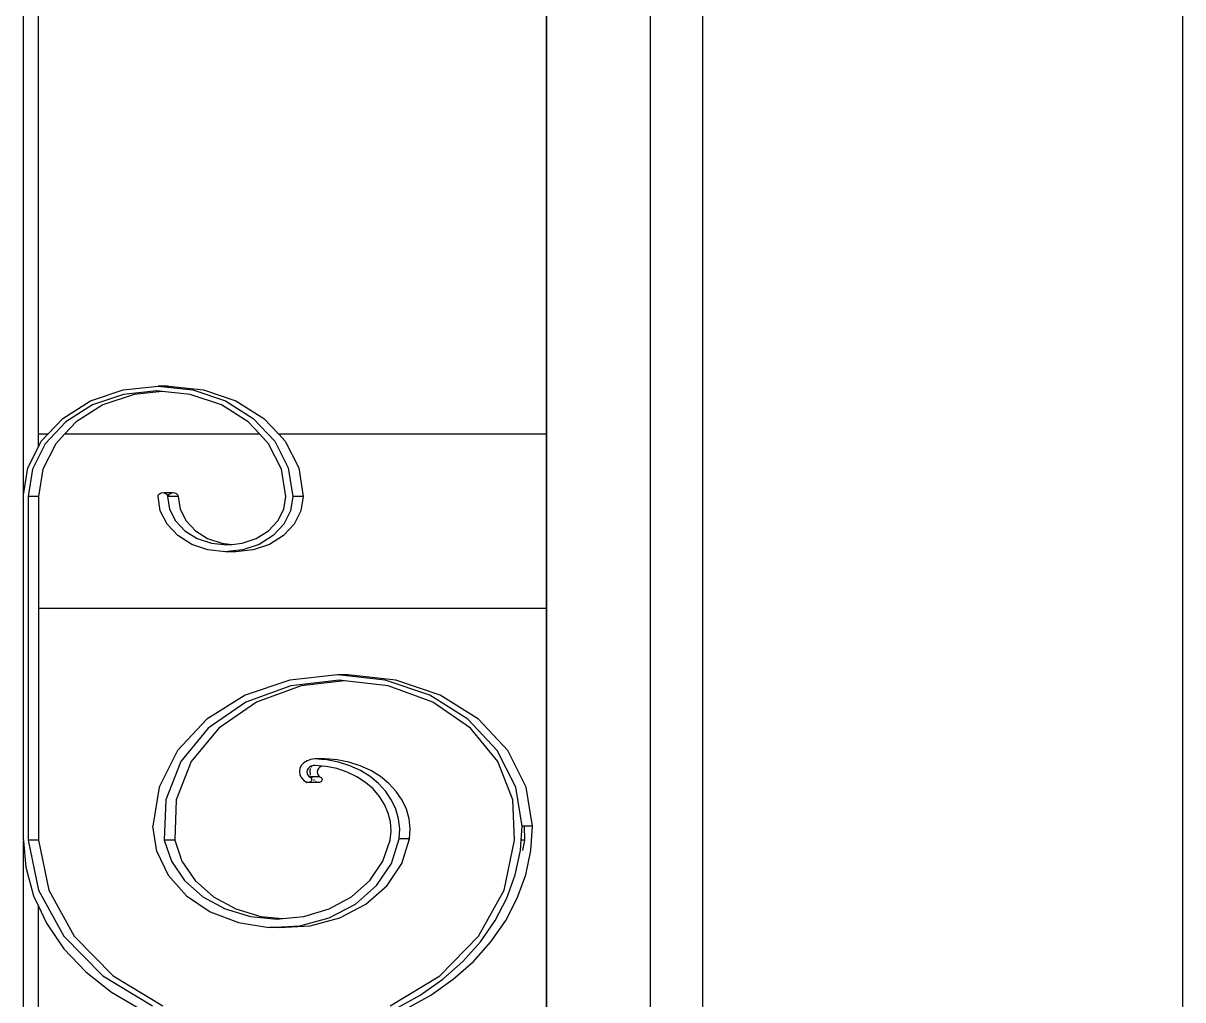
# Model space of a CAD drawing. Header units: millimetres. Extents: x 173236 to 801264, y -94969 to 615039.
# Drawn here: x 445582.4 to 445862, y -2698.6 to -2463.1 of the extents above; entities that cross this region are included whole.
import ezdxf

# ---------------------------------------------------------------- set-up
doc = ezdxf.new("R2010")
doc.units = ezdxf.units.MM
doc.header["$MEASUREMENT"] = 0
doc.layers.add('VOX-A-STAIRS-STEPS', color=140, linetype='Continuous')
doc.layers.add('VOX-A-WALL-PATT', color=233, linetype='Continuous')

# ---------------------------------------------------------------- blocks, each defined once
blk = doc.blocks.new('SSS')
at = {"layer": 'VOX-A-WALL-PATT'}
for p, q in [((383883.43, -3000.47), (383883.43, -2722.81)), ((384009.6, -3297.44), (384009.62, -2789.7)), ((384047.17, -2809.1), (384047.17, -3135)), ((384163.01, -3149.02), (384163.01, -2868.14)), ((383887.04, -2985.86), (383887.04, -2878.66)), ((384009.54, -2985.86), (384009.54, -2878.66)), ((384034.63, -2985.86), (384034.63, -2878.66)), ((383899.62, -2977.79), (383907.46, -2975.13)), ((383907.46, -2975.13), (383915.88, -2974.22)), ((383915.88, -2974.22), (383924.29, -2975.13)), ((383918.4, -2974.22), (383915.88, -2974.22)), ((383918.4, -2974.22), (383926.82, -2975.13)), ((383924.29, -2975.13), (383932.13, -2977.79)), ((383926.82, -2975.13), (383934.66, -2977.79)), ((383892.89, -2982.02), (383899.62, -2977.79)), ((383907.57, -2976.25), (383900.07, -2978.8)), ((383910.1, -2976.25), (383902.6, -2978.8)), ((383915.62, -2975.38), (383907.57, -2976.25)), ((383916.88, -2975.52), (383910.1, -2976.25)), ((383916.88, -2975.52), (383915.62, -2975.38)), ((383923.66, -2976.25), (383916.88, -2975.52)), ((383931.16, -2978.8), (383923.66, -2976.25)), ((383932.13, -2977.79), (383938.86, -2982.02)), ((383934.66, -2977.79), (383941.39, -2982.02)), ((383900.07, -2978.8), (383893.64, -2982.85)), ((383902.6, -2978.8), (383896.16, -2982.85)), ((383937.6, -2982.85), (383931.16, -2978.8)), ((383893.64, -2982.85), (383888.7, -2988.13)), ((383889.3, -2985.86), (383892.89, -2982.02)), ((383896.16, -2982.85), (383893.34, -2985.86)), ((383940.42, -2985.86), (383937.6, -2982.85)), ((383938.86, -2982.02), (383944.03, -2987.54)), ((383941.39, -2982.02), (383944.98, -2985.86)), ((383889.3, -2985.86), (383887.04, -2985.86)), ((383887.04, -2988.9), (383887.04, -2985.86)), ((383887.73, -2987.54), (383889.3, -2985.86)), ((383893.34, -2985.86), (383891.22, -2988.13)), ((383940.42, -2985.86), (383893.34, -2985.86)), ((383942.54, -2988.13), (383940.42, -2985.86)), ((384009.54, -2985.86), (383944.98, -2985.86)), ((383944.98, -2985.86), (383946.55, -2987.54)), ((384009.54, -3027.8), (384009.54, -2985.86)), ((384034.63, -3027.8), (384034.63, -2985.86)), ((383884.48, -2993.97), (383887.04, -2988.9)), ((383888.7, -2988.13), (383885.59, -2994.27)), ((383887.04, -2988.9), (383887.73, -2987.54)), ((383891.22, -2988.13), (383888.11, -2994.27)), ((383945.64, -2994.27), (383942.54, -2988.13)), ((383944.03, -2987.54), (383947.28, -2993.97)), ((383946.55, -2987.54), (383949.8, -2993.97)), ((383883.43, -3000.47), (383884.48, -2993.97)), ((383885.59, -2994.27), (383884.53, -3000.87)), ((383888.11, -2994.27), (383887.05, -3000.87)), ((383946.7, -3000.87), (383945.64, -2994.27)), ((383947.28, -2993.97), (383948.39, -3000.87)), ((383949.8, -2993.97), (383950.91, -3000.87)), ((383883.37, -3000.87), (383883.43, -3000.47)), ((383915.92, -3000.62), (383916.03, -3000.39)), ((383916.03, -3000.39), (383916.22, -3000.19)), ((383916.22, -3000.19), (383916.46, -3000.04)), ((383916.46, -3000.04), (383916.74, -2999.95)), ((383916.74, -2999.95), (383917.04, -2999.92)), ((383917.04, -2999.92), (383917.34, -2999.95)), ((383917.34, -2999.95), (383917.62, -3000.04)), ((383919.26, -2999.95), (383917.34, -2999.95)), ((383917.62, -3000.04), (383917.86, -3000.19)), ((383917.86, -3000.19), (383918.04, -3000.39)), ((383918.04, -3000.39), (383918.16, -3000.62)), ((383918.44, -3000.62), (383918.56, -3000.39)), ((383918.56, -3000.39), (383918.74, -3000.19)), ((383918.74, -3000.19), (383918.98, -3000.04)), ((383918.98, -3000.04), (383919.26, -2999.95)), ((383919.26, -2999.95), (383919.56, -2999.92)), ((383919.56, -2999.92), (383919.86, -2999.95)), ((383919.86, -2999.95), (383920.14, -3000.04)), ((383920.14, -3000.04), (383920.38, -3000.19)), ((383920.38, -3000.19), (383920.57, -3000.39)), ((383920.57, -3000.39), (383920.68, -3000.62)), ((383883.37, -3000.87), (383883.37, -3083.23)), ((383884.53, -3000.87), (383884.53, -3083.72)), ((383887.05, -3000.87), (383884.53, -3000.87)), ((383887.05, -3000.87), (383887.05, -3027.8)), ((383915.88, -3000.87), (383915.92, -3000.62)), ((383916.43, -3004.32), (383915.88, -3000.87)), ((383918.16, -3000.62), (383918.2, -3000.87)), ((383918.2, -3000.87), (383918.68, -3003.89)), ((383918.4, -3000.87), (383918.2, -3000.87)), ((383918.4, -3000.87), (383918.44, -3000.62)), ((383920.72, -3000.87), (383918.4, -3000.87)), ((383920.68, -3000.62), (383920.72, -3000.87)), ((383920.72, -3000.87), (383921.21, -3003.89)), ((383946.22, -3003.89), (383946.7, -3000.87)), ((383948.39, -3000.87), (383947.83, -3004.32)), ((383950.91, -3000.87), (383948.39, -3000.87)), ((383950.91, -3000.87), (383950.36, -3004.32)), ((383918.06, -3007.53), (383916.43, -3004.32)), ((383918.68, -3003.89), (383920.11, -3006.71)), ((383921.21, -3003.89), (383922.63, -3006.71)), ((383944.79, -3006.71), (383946.22, -3003.89)), ((383947.83, -3004.32), (383946.21, -3007.53)), ((383950.36, -3004.32), (383948.73, -3007.53)), ((383920.64, -3010.29), (383918.06, -3007.53)), ((383920.11, -3006.71), (383922.37, -3009.13)), ((383922.63, -3006.71), (383924.9, -3009.13)), ((383942.53, -3009.13), (383944.79, -3006.71)), ((383946.21, -3007.53), (383943.63, -3010.29)), ((383948.73, -3007.53), (383946.15, -3010.29)), ((383924.01, -3012.41), (383920.64, -3010.29)), ((383922.37, -3009.13), (383925.32, -3010.98)), ((383924.9, -3009.13), (383927.85, -3010.98)), ((383925.32, -3010.98), (383928.76, -3012.15)), ((383927.85, -3010.98), (383931.29, -3012.15)), ((383936.14, -3012.15), (383939.58, -3010.98)), ((383939.58, -3010.98), (383942.53, -3009.13)), ((383943.63, -3010.29), (383940.26, -3012.41)), ((383946.15, -3010.29), (383942.78, -3012.41)), ((383927.93, -3013.74), (383924.01, -3012.41)), ((383932.13, -3014.19), (383927.93, -3013.74)), ((383928.76, -3012.15), (383932.45, -3012.55)), ((383931.29, -3012.15), (383933.71, -3012.41)), ((383933.39, -3014.05), (383932.13, -3014.19)), ((383934.66, -3014.19), (383932.13, -3014.19)), ((383932.45, -3012.55), (383933.71, -3012.41)), ((383936.34, -3013.74), (383933.39, -3014.05)), ((383934.66, -3014.19), (383933.39, -3014.05)), ((383933.71, -3012.41), (383936.14, -3012.15)), ((383938.86, -3013.74), (383934.66, -3014.19)), ((383940.26, -3012.41), (383936.34, -3013.74)), ((383942.78, -3012.41), (383938.86, -3013.74)), ((383887.05, -3027.8), (384009.54, -3027.8)), ((383887.05, -3027.8), (383887.05, -3083.72)), ((384009.54, -3135), (384009.54, -3027.8)), ((384034.63, -3135), (384034.63, -3027.8)), ((383947.63, -3045.16), (383936.89, -3048.8)), ((383959.15, -3043.91), (383947.63, -3045.16)), ((383959.61, -3045.16), (383947.88, -3046.51)), ((383970.67, -3045.16), (383959.15, -3043.91)), ((383961.68, -3043.91), (383959.15, -3043.91)), ((383960.87, -3045.3), (383959.61, -3045.16)), ((383973.2, -3045.16), (383961.68, -3043.91)), ((383981.41, -3048.8), (383970.67, -3045.16)), ((383983.93, -3048.8), (383973.2, -3045.16)), ((383947.88, -3046.51), (383937.06, -3050.47)), ((383950.4, -3046.51), (383939.59, -3050.47)), ((383960.87, -3045.3), (383950.4, -3046.51)), ((383971.34, -3046.51), (383960.87, -3045.3)), ((383982.15, -3050.47), (383971.34, -3046.51)), ((383936.89, -3048.8), (383927.68, -3054.6)), ((383937.06, -3050.47), (383928, -3056.72)), ((383939.59, -3050.47), (383930.52, -3056.72)), ((383990.63, -3054.6), (383981.41, -3048.8)), ((383991.22, -3056.72), (383982.15, -3050.47)), ((383993.15, -3054.6), (383983.93, -3048.8)), ((383927.68, -3054.6), (383920.6, -3062.16)), ((383997.7, -3062.16), (383990.63, -3054.6)), ((384000.23, -3062.16), (383993.15, -3054.6)), ((383928, -3056.72), (383921.39, -3064.78)), ((383930.52, -3056.72), (383923.91, -3064.78)), ((383997.83, -3064.78), (383991.22, -3056.72)), ((383920.6, -3062.16), (383916.15, -3070.96)), ((383921.39, -3064.78), (383917.76, -3074.02)), ((383923.91, -3064.78), (383920.28, -3074.02)), ((383951.82, -3064.58), (383951.05, -3065.06)), ((383952.71, -3064.28), (383951.82, -3064.58)), ((383953.67, -3064.17), (383952.71, -3064.28)), ((383956.19, -3064.17), (383953.67, -3064.17)), ((383955.21, -3064.29), (383953.67, -3064.17)), ((383955.23, -3064.28), (383955.21, -3064.29)), ((383956.19, -3064.17), (383955.23, -3064.28)), ((383956.57, -3064.39), (383955.23, -3064.28)), ((383959.09, -3064.39), (383956.19, -3064.17)), ((383959.41, -3064.93), (383956.57, -3064.39)), ((383961.93, -3064.93), (383959.09, -3064.39)), ((384002.15, -3070.96), (383997.7, -3062.16)), ((384001.46, -3074.02), (383997.83, -3064.78)), ((384004.67, -3070.96), (384000.23, -3062.16)), ((383950.09, -3066.42), (383949.96, -3067.21)), ((383949.96, -3067.21), (383950.09, -3067.99)), ((383950.46, -3065.69), (383950.09, -3066.42)), ((383951.05, -3065.06), (383950.46, -3065.69)), ((383951.84, -3066.87), (383951.75, -3067.29)), ((383951.75, -3067.29), (383951.81, -3067.71)), ((383952.05, -3066.49), (383951.84, -3066.87)), ((383952.37, -3066.16), (383952.05, -3066.49)), ((383952.79, -3065.91), (383952.37, -3066.16)), ((383952.6, -3066.49), (383952.49, -3067.21)), ((383952.49, -3067.21), (383952.61, -3067.99)), ((383952.89, -3065.88), (383952.75, -3066.16)), ((383952.89, -3065.88), (383952.79, -3065.91)), ((383953.27, -3065.76), (383952.89, -3065.88)), ((383953.79, -3065.72), (383953.27, -3065.76)), ((383955.46, -3065.87), (383953.79, -3065.72)), ((383954.36, -3066.87), (383954.28, -3067.29)), ((383954.28, -3067.29), (383954.33, -3067.71)), ((383954.57, -3066.49), (383954.36, -3066.87)), ((383954.9, -3066.16), (383954.57, -3066.49)), ((383955.32, -3065.91), (383954.9, -3066.16)), ((383955.46, -3065.87), (383955.32, -3065.91)), ((383956.45, -3065.96), (383955.46, -3065.87)), ((383959.04, -3066.5), (383956.45, -3065.96)), ((383961.51, -3067.33), (383959.04, -3066.5)), ((383962.13, -3065.79), (383959.41, -3064.93)), ((383963.82, -3068.44), (383961.51, -3067.33)), ((383964.65, -3065.79), (383961.93, -3064.93)), ((383964.67, -3066.95), (383962.13, -3065.79)), ((383967.2, -3066.95), (383964.65, -3065.79)), ((383967, -3068.39), (383964.67, -3066.95)), ((383969.52, -3068.39), (383967.2, -3066.95)), ((383950.09, -3067.99), (383950.46, -3068.73)), ((383950.46, -3068.73), (383951.05, -3069.36)), ((383951.05, -3069.36), (383951.82, -3069.84)), ((383951.81, -3067.71), (383951.99, -3068.11)), ((383952.04, -3069.86), (383951.82, -3069.84)), ((383951.99, -3068.11), (383952.29, -3068.45)), ((383952.28, -3069.84), (383952.04, -3069.86)), ((383952.48, -3069.77), (383952.28, -3069.84)), ((383954.34, -3069.84), (383952.28, -3069.84)), ((383952.29, -3068.45), (383952.5, -3068.52)), ((383952.84, -3068.45), (383952.29, -3068.45)), ((383952.67, -3069.66), (383952.48, -3069.77)), ((383952.5, -3068.52), (383952.68, -3068.64)), ((383952.61, -3067.99), (383952.67, -3068.11)), ((383952.81, -3069.51), (383952.67, -3069.66)), ((383952.68, -3068.64), (383952.82, -3068.79)), ((383952.9, -3069.34), (383952.81, -3069.51)), ((383952.82, -3068.79), (383952.9, -3068.96)), ((383952.84, -3068.45), (383952.88, -3068.52)), ((383954.81, -3068.45), (383952.84, -3068.45)), ((383952.9, -3068.96), (383952.93, -3069.15)), ((383952.93, -3069.15), (383952.9, -3069.34)), ((383952.94, -3068.64), (383952.98, -3068.73)), ((383952.98, -3068.73), (383953.04, -3068.79)), ((383953.38, -3069.15), (383953.56, -3069.34)), ((383953.82, -3069.51), (383954.05, -3069.66)), ((383954.23, -3069.77), (383954.34, -3069.84)), ((383954.33, -3067.71), (383954.51, -3068.11)), ((383954.57, -3069.86), (383954.34, -3069.84)), ((383954.51, -3068.11), (383954.81, -3068.45)), ((383954.79, -3069.84), (383954.57, -3069.86)), ((383955.01, -3069.77), (383954.79, -3069.84)), ((383954.81, -3068.45), (383955.02, -3068.52)), ((383955.19, -3069.66), (383955.01, -3069.77)), ((383955.02, -3068.52), (383955.21, -3068.64)), ((383955.33, -3069.51), (383955.19, -3069.66)), ((383955.21, -3068.64), (383955.34, -3068.79)), ((383955.42, -3069.34), (383955.33, -3069.51)), ((383955.34, -3068.79), (383955.43, -3068.96)), ((383955.46, -3069.15), (383955.42, -3069.34)), ((383955.43, -3068.96), (383955.46, -3069.15)), ((383965.91, -3069.81), (383963.82, -3068.44)), ((383967.75, -3071.4), (383965.91, -3069.81)), ((383969.05, -3070.08), (383967, -3068.39)), ((383970.8, -3071.99), (383969.05, -3070.08)), ((383971.58, -3070.08), (383969.52, -3068.39)), ((383973.33, -3071.99), (383971.58, -3070.08)), ((383916.15, -3070.96), (383914.64, -3080.41)), ((383969.3, -3073.18), (383967.75, -3071.4)), ((383970.52, -3075.13), (383969.3, -3073.18)), ((383972.21, -3074.08), (383970.8, -3071.99)), ((383974.74, -3074.08), (383973.33, -3071.99)), ((384003.67, -3080.41), (384002.15, -3070.96)), ((384006.19, -3080.41), (384004.67, -3070.96)), ((383917.76, -3074.02), (383917.37, -3083.72)), ((383920.28, -3074.02), (383919.9, -3083.72)), ((383971.41, -3077.2), (383970.52, -3075.13)), ((383973.25, -3076.31), (383972.21, -3074.08)), ((383975.78, -3076.31), (383974.74, -3074.08)), ((384001.84, -3083.72), (384001.46, -3074.02)), ((383971.93, -3079.35), (383971.41, -3077.2)), ((383973.91, -3078.64), (383973.25, -3076.31)), ((383974.16, -3081.02), (383973.91, -3078.64)), ((383976.43, -3078.64), (383975.78, -3076.31)), ((383976.68, -3081.02), (383976.43, -3078.64)), ((383915.57, -3086.49), (383914.64, -3080.41)), ((383971.84, -3083.72), (383972.07, -3081.54)), ((383972.07, -3081.54), (383971.93, -3079.35)), ((383974, -3083.41), (383974.16, -3081.02)), ((383976.53, -3083.41), (383976.68, -3081.02)), ((384003.43, -3083.72), (384003.67, -3080.41)), ((384004.24, -3080.41), (384003.67, -3080.41)), ((384004.37, -3083.72), (384004.24, -3080.41)), ((384006.19, -3080.41), (384004.24, -3080.41)), ((384005.78, -3086.28), (384006.19, -3080.41)), ((383883.37, -3083.23), (383883.43, -3083.95)), ((383883.43, -3177.46), (383883.43, -3083.95)), ((383883.43, -3083.95), (383884, -3090.28)), ((383884.53, -3083.72), (383887.04, -3095.78)), ((383887.05, -3083.72), (383884.53, -3083.72)), ((383887.05, -3083.72), (383889.57, -3095.78)), ((383919.9, -3083.72), (383917.37, -3083.72)), ((383917.37, -3083.72), (383919.13, -3088.84)), ((383919.9, -3083.72), (383921.66, -3088.84)), ((383970.08, -3088.84), (383971.84, -3083.72)), ((383972.16, -3089.34), (383974, -3083.41)), ((383976.53, -3083.41), (383974, -3083.41)), ((383974.69, -3089.34), (383976.53, -3083.41)), ((383999.33, -3095.78), (384001.84, -3083.72)), ((384003.26, -3086.28), (384003.43, -3083.72)), ((384004.37, -3083.72), (384003.43, -3083.72)), ((384003.83, -3086.28), (384004.37, -3083.72)), ((383915.57, -3086.49), (383918.33, -3092.18)), ((384002.03, -3092.07), (384003.26, -3086.28)), ((384004.55, -3092.07), (384005.78, -3086.28)), ((383919.13, -3088.84), (383922.3, -3093.48)), ((383921.66, -3088.84), (383924.82, -3093.48)), ((383966.92, -3093.48), (383970.08, -3088.84)), ((383968.58, -3094.72), (383972.16, -3089.34)), ((383971.1, -3094.72), (383974.69, -3089.34)), ((383884, -3090.28), (383885.88, -3097.17)), ((383918.33, -3092.18), (383922.73, -3097.14)), ((384000, -3097.71), (384002.03, -3092.07)), ((384002.52, -3097.71), (384004.55, -3092.07)), ((383922.3, -3093.48), (383926.7, -3097.38)), ((383924.82, -3093.48), (383929.22, -3097.38)), ((383962.52, -3097.38), (383966.92, -3093.48)), ((383963.47, -3099.2), (383968.58, -3094.72)), ((383965.99, -3099.2), (383971.1, -3094.72)), ((383885.88, -3097.17), (383887.04, -3099.66)), ((383887.04, -3095.78), (383893.18, -3106.93)), ((383889.57, -3095.78), (383895.7, -3106.93)), ((383922.73, -3097.14), (383928.49, -3101.04)), ((383926.7, -3097.38), (383932.09, -3100.33)), ((383929.22, -3097.38), (383934.61, -3100.33)), ((383957.13, -3100.33), (383962.52, -3097.38)), ((383993.19, -3106.93), (383999.33, -3095.78)), ((383997.19, -3103.12), (384000, -3097.71)), ((383999.72, -3103.12), (384002.52, -3097.71)), ((383887.04, -3135), (383887.04, -3099.66)), ((383887.04, -3099.66), (383888.96, -3103.77)), ((383928.49, -3101.04), (383935.26, -3103.64)), ((383932.09, -3100.33), (383938.17, -3102.17)), ((383934.61, -3100.33), (383940.69, -3102.17)), ((383951.05, -3102.17), (383957.13, -3100.33)), ((383957.16, -3102.49), (383963.47, -3099.2)), ((383959.69, -3102.49), (383965.99, -3099.2)), ((383888.96, -3103.77), (383893.18, -3109.92)), ((383935.26, -3103.64), (383942.6, -3104.79)), ((383938.17, -3102.17), (383944.61, -3102.8)), ((383940.69, -3102.17), (383945.87, -3102.68)), ((383944.61, -3102.8), (383945.87, -3102.68)), ((383945.87, -3102.68), (383951.05, -3102.17)), ((383950.06, -3104.39), (383957.16, -3102.49)), ((383952.58, -3104.39), (383959.69, -3102.49)), ((383993.65, -3108.23), (383997.19, -3103.12)), ((383996.17, -3108.23), (383999.72, -3103.12)), ((383942.6, -3104.79), (383950.06, -3104.39)), ((383945.12, -3104.79), (383942.6, -3104.79)), ((383945.12, -3104.79), (383952.58, -3104.39)), ((383893.18, -3106.93), (383902.55, -3116.45)), ((383895.7, -3106.93), (383905.07, -3116.45)), ((383983.82, -3116.45), (383993.19, -3106.93)), ((383989.42, -3112.98), (383993.65, -3108.23)), ((383991.94, -3112.98), (383996.17, -3108.23)), ((383893.18, -3109.92), (383898.46, -3115.51)), ((383984.55, -3117.3), (383989.42, -3112.98)), ((383987.07, -3117.3), (383991.94, -3112.98)), ((383898.46, -3115.51), (383904.67, -3120.4)), ((383902.55, -3116.45), (383914.54, -3123.73)), ((383905.07, -3116.45), (383917.07, -3123.73)), ((383971.83, -3123.73), (383983.82, -3116.45)), ((383979.11, -3121.13), (383984.55, -3117.3)), ((383981.63, -3121.13), (383987.07, -3117.3)), ((383904.67, -3120.4), (383911.68, -3124.51)), ((383973.17, -3124.43), (383979.11, -3121.13)), ((383975.69, -3124.43), (383981.63, -3121.13))]:
    blk.add_line(p, q, dxfattribs=at)

msp = doc.modelspace()

# ---------------------------------------------------------------- block references
at = {"layer": 'VOX-A-STAIRS-STEPS'}
msp.add_blockref('SSS', (61699, 423.62), dxfattribs=at)

doc.saveas('drawing.dxf')
